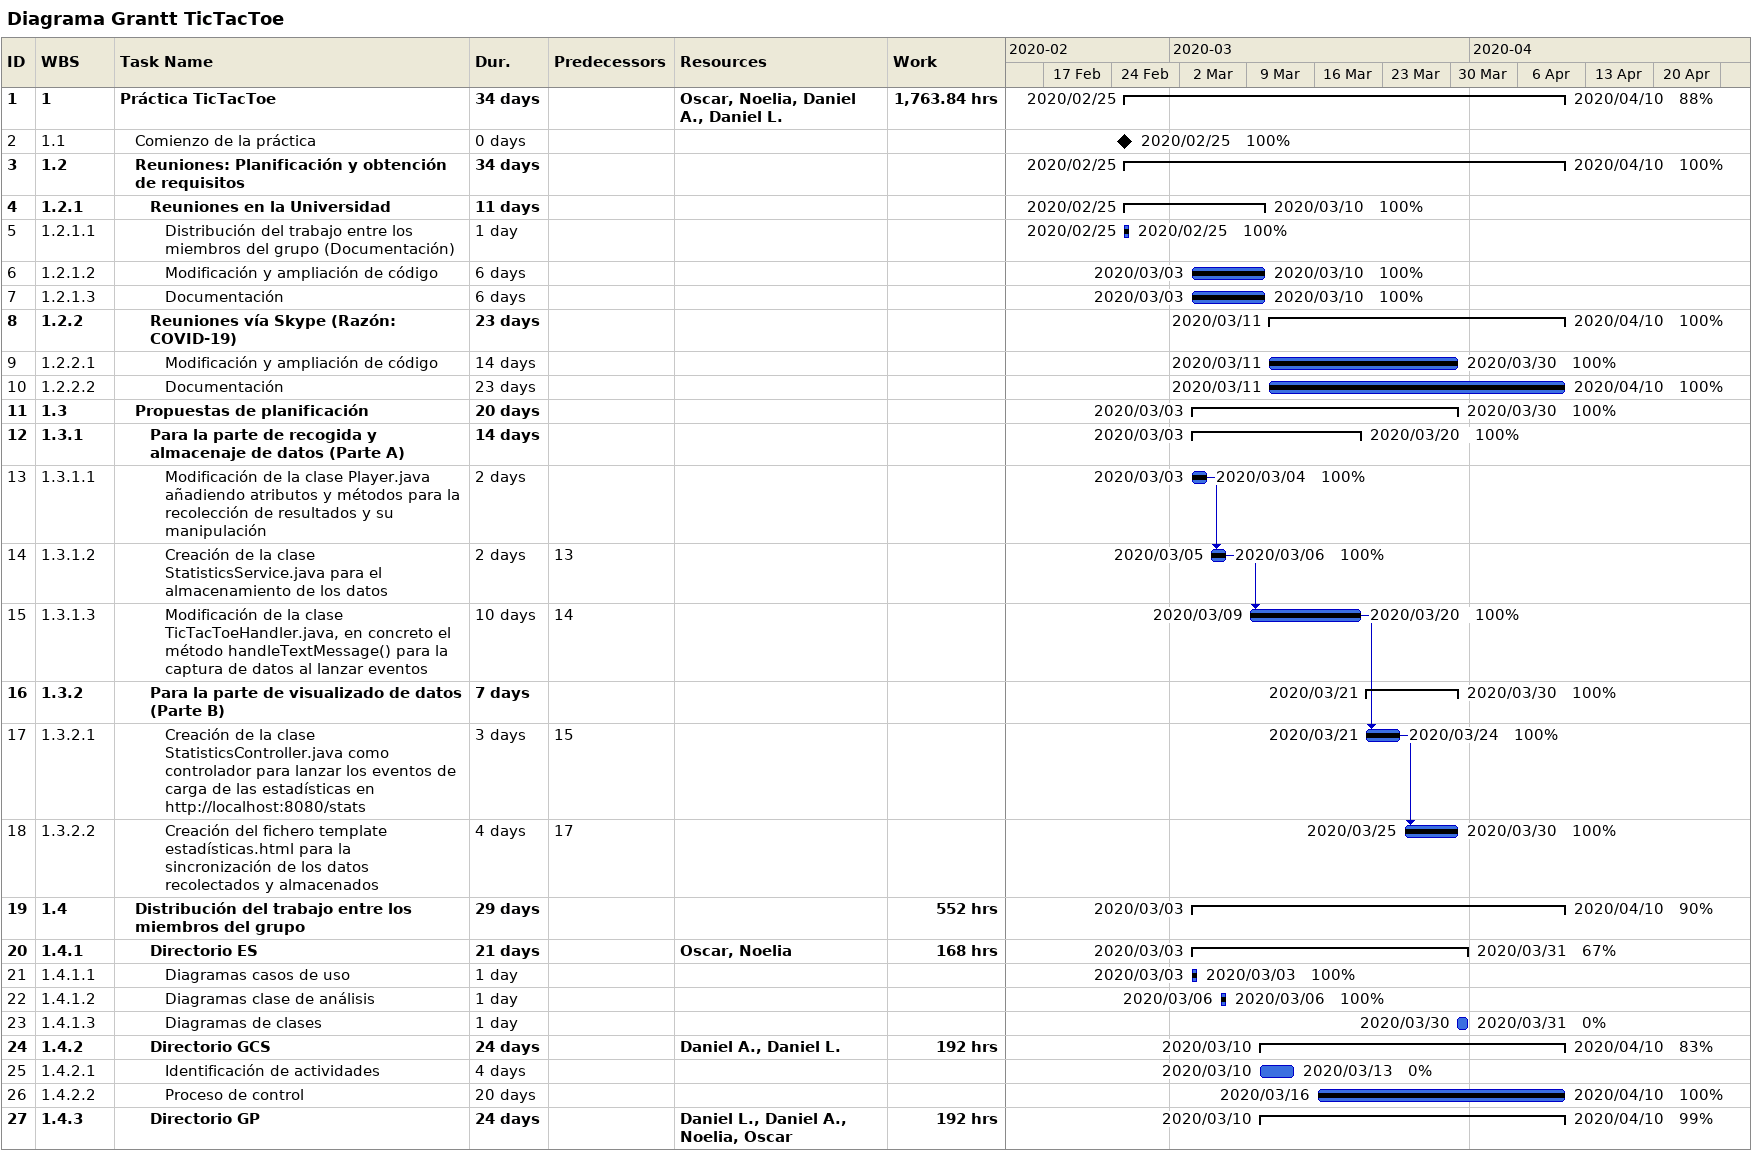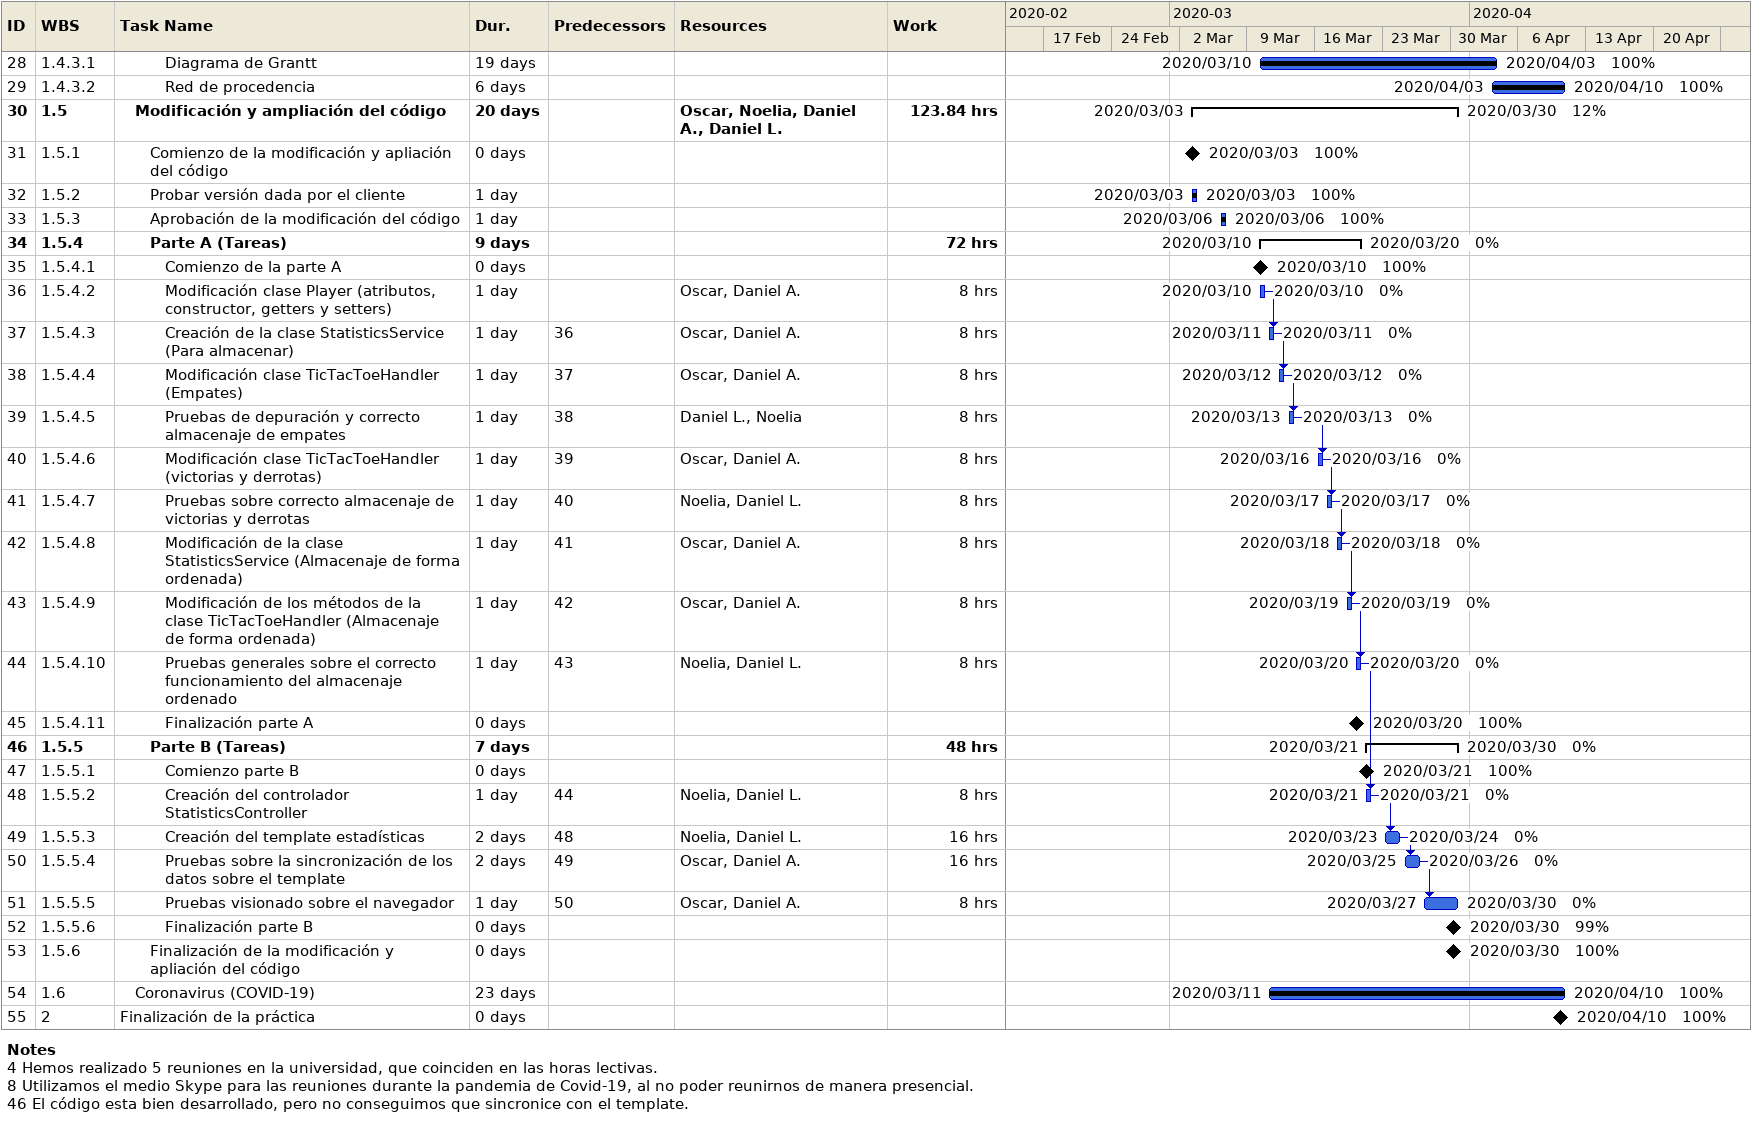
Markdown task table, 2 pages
Diagrama Grantt TicTacToe

| ID | WBS | Task | Duration | Start | Finish | Predecessors | Resources | % complete | Work (h) |
|---|---|---|---|---|---|---|---|---|---|
| 1 | 1 | **Práctica TicTacToe** | 34d | 2020-02-25 | 2020-04-10 |  | Oscar, Noelia, Daniel A., Daniel L. | 88 | 1763.84 |
| 2 | 1.1 | Comienzo de la práctica | 0d | 2020-02-25 | 2020-02-25 |  |  | 100 |  |
| 3 | 1.2 | **Reuniones: Planificación y obtención de requisitos** | 34d | 2020-02-25 | 2020-04-10 |  |  | 100 |  |
| 4 | 1.2.1 | **Reuniones en la Universidad** | 11d | 2020-02-25 | 2020-03-10 |  |  | 100 |  |
| 5 | 1.2.1.1 | Distribución del trabajo entre los miembros del grupo (Documentación) | 1d | 2020-02-25 | 2020-02-25 |  |  | 100 |  |
| 6 | 1.2.1.2 | Modificación y ampliación de código | 6d | 2020-03-03 | 2020-03-10 |  |  | 100 |  |
| 7 | 1.2.1.3 | Documentación | 6d | 2020-03-03 | 2020-03-10 |  |  | 100 |  |
| 8 | 1.2.2 | **Reuniones vía Skype (Razón: COVID-19)** | 23d | 2020-03-11 | 2020-04-10 |  |  | 100 |  |
| 9 | 1.2.2.1 | Modificación y ampliación de código | 14d | 2020-03-11 | 2020-03-30 |  |  | 100 |  |
| 10 | 1.2.2.2 | Documentación | 23d | 2020-03-11 | 2020-04-10 |  |  | 100 |  |
| 11 | 1.3 | **Propuestas de planificación** | 20d | 2020-03-03 | 2020-03-30 |  |  | 100 |  |
| 12 | 1.3.1 | **Para la parte de recogida y almacenaje de datos (Parte A)** | 14d | 2020-03-03 | 2020-03-20 |  |  | 100 |  |
| 13 | 1.3.1.1 | Modificación de la clase Player.java añadiendo atributos y métodos para la recolección de resultados y su manipulación | 2d | 2020-03-03 | 2020-03-04 |  |  | 100 |  |
| 14 | 1.3.1.2 | Creación de la clase StatisticsService.java para el almacenamiento de los datos | 2d | 2020-03-05 | 2020-03-06 | 13 |  | 100 |  |
| 15 | 1.3.1.3 | Modificación de la clase TicTacToeHandler.java, en concreto el método handleTextMessage() para la captura de datos al lanzar eventos | 10d | 2020-03-09 | 2020-03-20 | 14 |  | 100 |  |
| 16 | 1.3.2 | **Para la parte de visualizado de datos (Parte B)** | 7d | 2020-03-21 | 2020-03-30 |  |  | 100 |  |
| 17 | 1.3.2.1 | Creación de la clase StatisticsController.java como controlador para lanzar los eventos de carga de las estadísticas en http://localhost:8080/stats | 3d | 2020-03-21 | 2020-03-24 | 15 |  | 100 |  |
| 18 | 1.3.2.2 | Creación del fichero template estadísticas.html para la sincronización de los datos recolectados y almacenados | 4d | 2020-03-25 | 2020-03-30 | 17 |  | 100 |  |
| 19 | 1.4 | **Distribución del trabajo entre los miembros del grupo** | 29d | 2020-03-03 | 2020-04-10 |  |  | 90 | 552 |
| 20 | 1.4.1 | **Directorio ES** | 21d | 2020-03-03 | 2020-03-31 |  | Oscar, Noelia | 67 | 168 |
| 21 | 1.4.1.1 | Diagramas casos de uso | 1d | 2020-03-03 | 2020-03-03 |  |  | 100 |  |
| 22 | 1.4.1.2 | Diagramas clase de análisis | 1d | 2020-03-06 | 2020-03-06 |  |  | 100 |  |
| 23 | 1.4.1.3 | Diagramas de clases | 1d | 2020-03-30 | 2020-03-31 |  |  | 0 |  |
| 24 | 1.4.2 | **Directorio GCS** | 24d | 2020-03-10 | 2020-04-10 |  | Daniel A., Daniel L. | 83 | 192 |
| 25 | 1.4.2.1 | Identificación de actividades | 4d | 2020-03-10 | 2020-03-13 |  |  | 0 |  |
| 26 | 1.4.2.2 | Proceso de control | 20d | 2020-03-16 | 2020-04-10 |  |  | 100 |  |
| 27 | 1.4.3 | **Directorio GP** | 24d | 2020-03-10 | 2020-04-10 |  | Daniel L., Daniel A., Noelia, Oscar | 99 | 192 |
| 28 | 1.4.3.1 | Diagrama de Grantt | 19d | 2020-03-10 | 2020-04-03 |  |  | 100 |  |
| 29 | 1.4.3.2 | Red de procedencia | 6d | 2020-04-03 | 2020-04-10 |  |  | 100 |  |
| 30 | 1.5 | **Modificación y ampliación del código** | 20d | 2020-03-03 | 2020-03-30 |  | Oscar, Noelia, Daniel A., Daniel L. | 12 | 123.84 |
| 31 | 1.5.1 | Comienzo de la modificación y apliación del código | 0d | 2020-03-03 | 2020-03-03 |  |  | 100 |  |
| 32 | 1.5.2 | Probar versión dada por el cliente | 1d | 2020-03-03 | 2020-03-03 |  |  | 100 |  |
| 33 | 1.5.3 | Aprobación de la modificación del código | 1d | 2020-03-06 | 2020-03-06 |  |  | 100 |  |
| 34 | 1.5.4 | **Parte A (Tareas)** | 9d | 2020-03-10 | 2020-03-20 |  |  | 0 | 72 |
| 35 | 1.5.4.1 | Comienzo de la parte A | 0d | 2020-03-10 | 2020-03-10 |  |  | 100 |  |
| 36 | 1.5.4.2 | Modificación clase Player (atributos, constructor, getters y setters) | 1d | 2020-03-10 | 2020-03-10 |  | Oscar, Daniel A. | 0 | 8 |
| 37 | 1.5.4.3 | Creación de la clase StatisticsService (Para almacenar) | 1d | 2020-03-11 | 2020-03-11 | 36 | Oscar, Daniel A. | 0 | 8 |
| 38 | 1.5.4.4 | Modificación clase TicTacToeHandler (Empates) | 1d | 2020-03-12 | 2020-03-12 | 37 | Oscar, Daniel A. | 0 | 8 |
| 39 | 1.5.4.5 | Pruebas de depuración y correcto almacenaje de empates | 1d | 2020-03-13 | 2020-03-13 | 38 | Daniel L., Noelia | 0 | 8 |
| 40 | 1.5.4.6 | Modificación clase TicTacToeHandler (victorias y derrotas) | 1d | 2020-03-16 | 2020-03-16 | 39 | Oscar, Daniel A. | 0 | 8 |
| 41 | 1.5.4.7 | Pruebas sobre correcto almacenaje de victorias y derrotas | 1d | 2020-03-17 | 2020-03-17 | 40 | Noelia, Daniel L. | 0 | 8 |
| 42 | 1.5.4.8 | Modificación de la clase StatisticsService (Almacenaje de forma ordenada) | 1d | 2020-03-18 | 2020-03-18 | 41 | Oscar, Daniel A. | 0 | 8 |
| 43 | 1.5.4.9 | Modificación de los métodos de la clase TicTacToeHandler (Almacenaje de forma ordenada) | 1d | 2020-03-19 | 2020-03-19 | 42 | Oscar, Daniel A. | 0 | 8 |
| 44 | 1.5.4.10 | Pruebas generales sobre el correcto funcionamiento del almacenaje ordenado | 1d | 2020-03-20 | 2020-03-20 | 43 | Noelia, Daniel L. | 0 | 8 |
| 45 | 1.5.4.11 | Finalización parte A | 0d | 2020-03-20 | 2020-03-20 |  |  | 100 |  |
| 46 | 1.5.5 | **Parte B (Tareas)** | 7d | 2020-03-21 | 2020-03-30 |  |  | 0 | 48 |
| 47 | 1.5.5.1 | Comienzo parte B | 0d | 2020-03-21 | 2020-03-21 |  |  | 100 |  |
| 48 | 1.5.5.2 | Creación del controlador StatisticsController | 1d | 2020-03-21 | 2020-03-21 | 44 | Noelia, Daniel L. | 0 | 8 |
| 49 | 1.5.5.3 | Creación del template estadísticas | 2d | 2020-03-23 | 2020-03-24 | 48 | Noelia, Daniel L. | 0 | 16 |
| 50 | 1.5.5.4 | Pruebas sobre la sincronización de los datos sobre el template | 2d | 2020-03-25 | 2020-03-26 | 49 | Oscar, Daniel A. | 0 | 16 |
| 51 | 1.5.5.5 | Pruebas visionado sobre el navegador | 1d | 2020-03-27 | 2020-03-30 | 50 | Oscar, Daniel A. | 0 | 8 |
| 52 | 1.5.5.6 | Finalización parte B | 0d | 2020-03-30 | 2020-03-30 |  |  | 99 |  |
| 53 | 1.5.6 | Finalización de la modificación y apliación del código | 0d | 2020-03-30 | 2020-03-30 |  |  | 100 |  |
| 54 | 1.6 | Coronavirus (COVID-19) | 23d | 2020-03-11 | 2020-04-10 |  |  | 100 |  |
| 55 | 2 | Finalización de la práctica | 0d | 2020-04-10 | 2020-04-10 |  |  | 100 |  |

Notes
- 4: Hemos realizado 5 reuniones en la universidad, que coinciden en las horas lectivas.
- 8: Utilizamos el medio Skype para las reuniones durante la pandemia de Covid-19, al no poder reunirnos de manera presencial.
- 46: El código esta bien desarrollado, pero no conseguimos que sincronice con el template.
